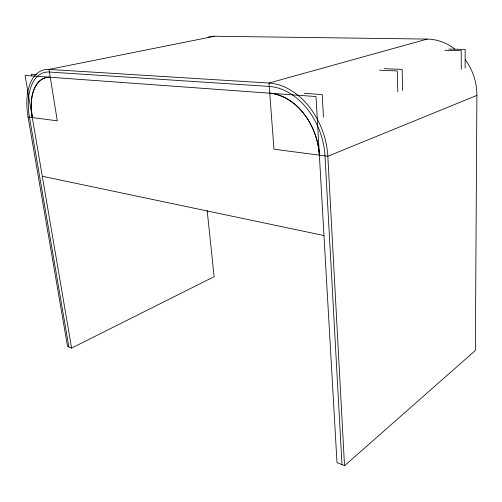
<?xml version="1.0" encoding="UTF-8"?>
<svg xmlns="http://www.w3.org/2000/svg" width="502" height="502" viewBox="0 0 502 502"><rect width="100%" height="100%" fill="white"/><g stroke="black" fill="none" stroke-linecap="round" stroke-linejoin="round"><path stroke-width="0.75" d="M465.122 68.04L465.147 49.441L448.807 49.083M465.335 59.838A52.823 46.46 73.7 0 1 476.9 95.393L475.356 350.496L344.523 465.756L336.986 462.505L316.009 96.547L25.1 75.438L71.591 348.099L214.116 276.709L207.163 210.457M476.9 95.393L327.831 156.266L273.966 149.207L268.972 83.043L427.227 39.081A52.823 46.46 73.7 0 1 454.818 49.058M427.227 39.081L214.63 36.244L49.014 69.42A52.17 28.865 72.9 0 0 28.043 116.991L67.532 346.342L71.591 348.099M444.854 50.294L461.25 50.671L461.256 69.389M384.162 68.674L402.14 69.42L402.629 90.523M379.531 70.186L397.295 70.951L397.816 91.948M36.809 74.566L31.337 74.177L31.595 75.72M304.225 93.328L322.209 94.589L323.445 117.186M28.043 116.991L57.278 120.825L49.014 69.42L268.972 83.043A66.716 49.027 70.2 0 1 327.831 156.266L344.523 465.756M42.287 176.246L323.972 235.545M68.881 346.926L29.449 117.179A49.56 27.415 72.9 0 1 49.434 72.037L269.229 86.432A63.365 46.56 70.2 0 1 324.995 155.896L342 464.67M207.972 37.204A43.316 30.195 75.7 0 1 214.63 36.244M31.406 101.799L31.293 107.917L32.279 117.55A44.333 24.523 72.9 0 1 50.275 77.264C37.493 76.517 31.751 91.132 31.406 101.799M273.226 93.617L269.737 93.19A56.676 41.635 70.2 0 1 319.366 155.156C317.691 128.474 300.849 99.559 273.226 93.617"/></g></svg>
